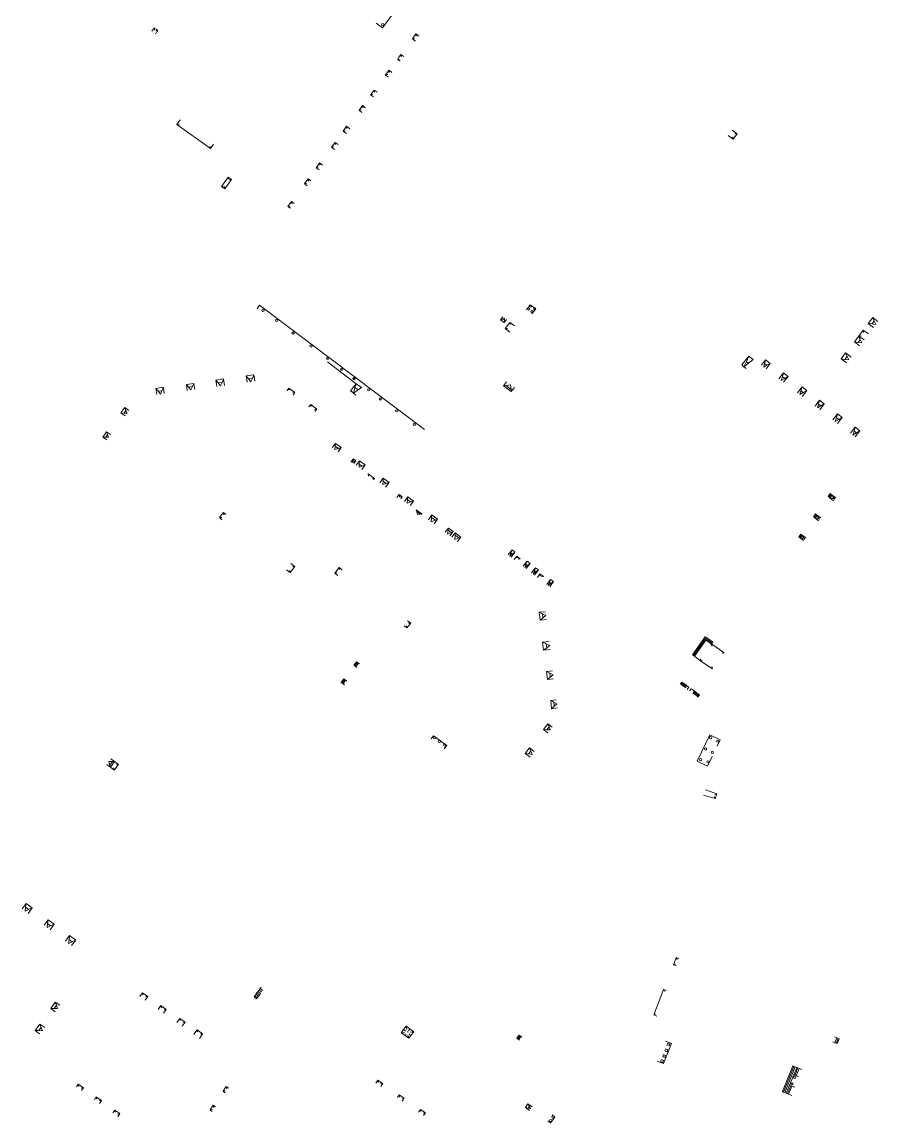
# Model space of a CAD drawing. Extents: x 1000 to 4000, y -4000 to -1000.
# Drawn here: x 1003 to 1763, y -3081 to -2103 of the extents above; entities that cross this region are included whole.
import ezdxf

# ---------------------------------------------------------------- set-up
doc = ezdxf.new("R2010")
doc.units = 0
doc.header["$MEASUREMENT"] = 0
doc.linetypes.add('DASHED', pattern=[0.75, 0.5, -0.25])
doc.layers.add('7', color=7, linetype='CONTINUOUS')
doc.layers.add('DOR_DOROZHKA', color=40, linetype='CONTINUOUS')

msp = doc.modelspace()

# ---------------------------------------------------------------- linework, layer by layer
at = {"layer": '7', "color": 253, "linetype": 'Continuous', "lineweight": 0}
for centre, radius in [((1323.5, -2105.49), 1), ((1455.03, -2355.43), 1), ((1217.24, -2359.04), 1), ((1217.24, -2359.04), 0.041), ((1453.23, -2357.88), 1), ((1453.23, -2357.88), 0.041), ((1455.03, -2355.43), 0.041), ((1456.07, -2360.25), 1), ((1456.07, -2360.25), 0.041), ((1458.08, -2357.52), 1), ((1458.08, -2357.52), 0.041), ((1229.49, -2368.09), 1), ((1229.49, -2368.09), 0.041), ((1244.02, -2379.23), 1), ((1244.02, -2379.23), 0.041), ((1259.97, -2390.85), 1), ((1259.97, -2390.85), 0.041), ((1274.69, -2401.8), 1), ((1274.69, -2401.8), 0.041), ((1287.13, -2411.61), 1), ((1287.13, -2411.61), 0.041), ((1298.05, -2419.8), 1), ((1298.05, -2419.8), 0.041), ((1310.97, -2429.71), 1), ((1310.97, -2429.71), 0.041), ((1321.51, -2437.81), 1), ((1321.51, -2437.81), 0.041), ((1335.85, -2448.38), 1), ((1335.85, -2448.38), 0.041), ((1351.71, -2460.29), 1), ((1351.71, -2460.29), 0.041), ((1369.67, -2738.56), 1), ((1373.81, -2741.64), 1), ((1378.54, -2745.07), 1), ((1614.63, -2738.47), 1), ((1620.89, -2741.6), 1), ((1610.06, -2748.59), 1), ((1616.07, -2751.48), 1), ((1605.72, -2757.98), 1), ((1612.22, -2759.91), 1), ((1689.09, -3039.91), 1), ((1686.83, -3045.76), 1), ((1686.83, -3045.76), 0.041), ((1689.09, -3039.91), 0.041), ((1472.54, -3078.32), 1), ((1474.6, -3075.3), 1)]:
    msp.add_circle(centre, radius, dxfattribs=at)
for centre, radius, start, end in [((1345.71, -2999.69), 0.18, 167.12204, 178.83288), ((1345.72, -2999.69), 0.188, 178.83725, 190.22362), ((1345.71, -2999.69), 0.174, 155.13886, 167.1106), ((1345.73, -2999.69), 0.196, 190.2212, 201.27582), ((1345.7, -2999.69), 0.171, 143.00412, 155.12191), ((1345.74, -2999.69), 0.204, 201.268, 212.03264), ((1345.74, -2999.69), 0.211, 212.02117, 222.57384), ((1345.7, -2999.69), 0.171, 130.86729, 142.98508), ((1345.71, -2999.69), 0.174, 118.8786, 130.85034), ((1345.74, -2999.68), 0.214, 222.56033, 233.00168), ((1345.71, -2999.7), 0.18, 107.15632, 118.86716), ((1345.74, -2999.68), 0.214, 232.98752, 243.42887), ((1345.74, -2999.69), 0.211, 243.41536, 253.96803), ((1345.71, -2999.71), 0.188, 95.76558, 107.15195), ((1345.74, -2999.69), 0.204, 253.95656, 264.7212), ((1345.71, -2999.72), 0.196, 84.71338, 95.768), ((1345.74, -2999.7), 0.196, 264.71338, 275.768), ((1345.71, -2999.72), 0.204, 73.95656, 84.7212), ((1345.74, -2999.71), 0.188, 275.76558, 287.15195), ((1345.71, -2999.73), 0.211, 63.41536, 73.96803), ((1345.71, -2999.73), 0.214, 52.98752, 63.42887), ((1345.74, -2999.72), 0.18, 287.15632, 298.86716), ((1345.75, -2999.72), 0.174, 298.8786, 310.85034), ((1345.71, -2999.73), 0.214, 42.56033, 53.00168), ((1345.75, -2999.72), 0.171, 310.86729, 322.98508), ((1345.71, -2999.73), 0.211, 32.02117, 42.57384), ((1345.75, -2999.72), 0.171, 323.00412, 335.12191), ((1345.72, -2999.73), 0.204, 21.268, 32.03264), ((1345.75, -2999.72), 0.174, 335.13886, 347.1106), ((1345.72, -2999.72), 0.196, 10.2212, 21.27582), ((1345.74, -2999.72), 0.18, 347.12204, 358.83288), ((1345.73, -2999.72), 0.188, 358.83725, 10.22362)]:
    msp.add_arc(centre, radius, start, end, dxfattribs=at)
for centre, major_axis, start_param, end_param in [((1575.63, -3015.6), (-0.029, 0.029), 3.544345, 9.82753), ((1577.45, -3010.48), (0.029, 0.029), 5.144834, 11.428019), ((1571.84, -3025.06), (0.029, 0.029), 5.105413, 11.388598), ((1573.67, -3020.69), (-0.029, 0.029), 3.556547270657748, 9.839732577837335)]:
    msp.add_ellipse(centre, major_axis=major_axis, ratio=1, start_param=start_param, end_param=end_param, dxfattribs=at)
at = {"layer": 'DOR_DOROZHKA', "linetype": 'Continuous', "lineweight": 0}
for p, q in [((1339.33, -2086.82), (1323.33, -2108.42)), ((1120.81, -2108.37), (1121.1, -2110.35)), ((1124.01, -2110.74), (1122.03, -2111.04)), ((1323.33, -2108.42), (1317.62, -2104.24)), ((1349.86, -2118.04), (1351.12, -2116.36)), ((1349.86, -2118.04), (1351.82, -2117.78)), ((1352.5, -2120.06), (1349.86, -2118.04)), ((1351.12, -2116.36), (1353, -2113.84)), ((1353, -2113.84), (1353.29, -2115.82)), ((1353, -2113.84), (1355.66, -2115.83)), ((1336.82, -2136.45), (1337.83, -2134.53)), ((1336.82, -2136.45), (1338.36, -2136.23)), ((1339.04, -2138.1), (1336.82, -2136.45)), ((1337.83, -2134.53), (1339.71, -2132.01)), ((1339.71, -2132.01), (1339.99, -2133.99)), ((1339.71, -2132.01), (1342.19, -2133.87)), ((1325.69, -2150.24), (1327.24, -2148.49)), ((1325.69, -2150.24), (1327.94, -2149.92)), ((1327.24, -2148.49), (1329.12, -2145.97)), ((1329.12, -2145.97), (1329.4, -2147.95)), ((1329.12, -2145.97), (1331.71, -2147.92)), ((1328.56, -2152.14), (1325.69, -2150.24)), ((1312.62, -2167.88), (1314.16, -2166.13)), ((1312.62, -2167.88), (1314.86, -2167.55)), ((1315.43, -2169.74), (1312.62, -2167.88)), ((1314.16, -2166.13), (1316.04, -2163.61)), ((1316.04, -2163.61), (1316.33, -2165.59)), ((1316.04, -2163.61), (1318.58, -2165.51)), ((1303.79, -2179.87), (1305.67, -2177.35)), ((1305.67, -2177.35), (1305.95, -2179.33)), ((1305.67, -2177.35), (1308.28, -2179.31)), ((1302.63, -2181.41), (1303.79, -2179.87)), ((1302.63, -2181.41), (1304.49, -2181.29)), ((1305.13, -2183.54), (1302.63, -2181.41)), ((1143.83, -2190.02), (1140.79, -2194.28)), ((1142.77, -2193.95), (1140.79, -2194.28)), ((1170.69, -2215.57), (1140.79, -2194.28)), ((1288.35, -2199.97), (1289.63, -2198.26)), ((1289.63, -2198.26), (1291.51, -2195.74)), ((1291.51, -2195.74), (1291.79, -2197.72)), ((1291.51, -2195.74), (1294.4, -2197.91)), ((1288.35, -2199.97), (1290.33, -2199.68)), ((1291.25, -2202.14), (1288.35, -2199.97)), ((1630.1, -2203.84), (1634.56, -2207.08)), ((1638.02, -2202.33), (1633.55, -2199.08)), ((1634.56, -2207.08), (1634.25, -2205.1)), ((1634.56, -2207.08), (1638.02, -2202.33)), ((1636.04, -2202.58), (1638.02, -2202.33)), ((1170.35, -2213.59), (1170.69, -2215.57)), ((1173.48, -2211.64), (1170.69, -2215.57)), ((1278.08, -2214.25), (1280.09, -2211.57)), ((1278.08, -2214.25), (1280.06, -2213.97)), ((1280.73, -2216.23), (1278.08, -2214.25)), ((1280.09, -2211.57), (1281.24, -2210.02)), ((1281.24, -2210.02), (1281.53, -2212)), ((1281.24, -2210.02), (1283.89, -2212)), ((1264.36, -2232.54), (1265.86, -2230.52)), ((1264.36, -2232.54), (1266.34, -2232.25)), ((1267.06, -2234.55), (1264.36, -2232.54)), ((1265.86, -2230.52), (1267.52, -2228.31)), ((1267.52, -2228.31), (1267.8, -2230.28)), ((1267.52, -2228.31), (1270.21, -2230.33)), ((1180.4, -2249.19), (1186.32, -2240.83)), ((1189.24, -2242.9), (1183.32, -2251.26)), ((1186.32, -2240.83), (1186.66, -2242.8)), ((1186.32, -2240.83), (1189.24, -2242.9)), ((1187.27, -2243.24), (1189.24, -2242.9)), ((1254.09, -2246.64), (1255.37, -2244.93)), ((1254.09, -2246.64), (1256.07, -2246.35)), ((1256.63, -2248.53), (1254.09, -2246.64)), ((1255.37, -2244.93), (1257.25, -2242.41)), ((1257.25, -2242.41), (1257.53, -2244.39)), ((1257.25, -2242.41), (1259.78, -2244.31)), ((1180.4, -2249.19), (1182.37, -2248.85)), ((1183.32, -2251.26), (1180.4, -2249.19)), ((1182.98, -2249.29), (1183.32, -2251.26)), ((1239.39, -2266.87), (1242.55, -2262.64)), ((1239.39, -2266.87), (1241.37, -2266.59)), ((1241.67, -2268.57), (1239.39, -2266.87)), ((1242.55, -2262.64), (1242.84, -2264.62)), ((1242.55, -2262.64), (1244.83, -2264.35)), ((1212.2, -2357.8), (1214.18, -2354.64)), ((1214.18, -2354.64), (1360.51, -2464.85)), ((1451.1, -2358.69), (1454.52, -2354.16)), ((1454.52, -2354.16), (1459.41, -2357.8)), ((1430.16, -2364.94), (1428.21, -2367.62)), ((1459.41, -2357.8), (1455.97, -2362.35)), ((1429.97, -2366.86), (1428.21, -2367.62)), ((1428.21, -2367.62), (1431.44, -2369.94)), ((1431.74, -2366.09), (1429.97, -2366.86)), ((1429.97, -2366.86), (1431.59, -2368.01)), ((1431.44, -2369.94), (1433.32, -2367.23)), ((1431.44, -2369.94), (1431.59, -2368.01)), ((1431.59, -2368.01), (1431.74, -2366.09)), ((1432.26, -2375.4), (1436.43, -2369.84)), ((1436.43, -2369.84), (1436.72, -2371.82)), ((1440.46, -2372.86), (1436.43, -2369.84)), ((1754.46, -2370.81), (1758.47, -2365.61)), ((1759.03, -2374.4), (1754.46, -2370.81)), ((1757.76, -2371.26), (1754.46, -2370.81)), ((1759.77, -2368.66), (1757.76, -2371.26)), ((1761.07, -2371.71), (1757.76, -2371.26)), ((1758.47, -2365.61), (1763.11, -2369.01)), ((1758.47, -2365.61), (1759.77, -2368.66)), ((1759.77, -2368.66), (1761.07, -2371.71)), ((1432.26, -2375.4), (1434.24, -2375.12)), ((1436.28, -2378.43), (1432.26, -2375.4)), ((1742.14, -2387.14), (1746.15, -2381.94)), ((1746.15, -2381.94), (1750.02, -2376.69)), ((1746.15, -2381.94), (1748.12, -2381.64)), ((1746.15, -2381.94), (1750.75, -2385.32)), ((1746.15, -2381.94), (1747.43, -2384.98)), ((1750.02, -2376.69), (1750.32, -2378.67)), ((1750.02, -2376.69), (1754.74, -2380.06)), ((1746.67, -2390.7), (1742.14, -2387.14)), ((1745.43, -2387.57), (1742.14, -2387.14)), ((1747.43, -2384.98), (1745.43, -2387.57)), ((1748.71, -2388.01), (1745.43, -2387.57)), ((1747.43, -2384.98), (1748.71, -2388.01)), ((1648.43, -2399.84), (1642.17, -2407.59)), ((1646.3, -2404.5), (1648.43, -2399.84)), ((1652.25, -2402.83), (1648.21, -2405.99)), ((1649.17, -2400.42), (1648.43, -2399.84)), ((1652.25, -2402.83), (1649.17, -2400.42)), ((1659.62, -2407.89), (1663.3, -2403.06)), ((1662.5, -2406.27), (1663.3, -2403.06)), ((1663.3, -2403.06), (1667.45, -2406.25)), ((1730.3, -2402.09), (1734.31, -2396.89)), ((1735.22, -2405.82), (1730.3, -2402.09)), ((1733.75, -2402.65), (1730.3, -2402.09)), ((1735.76, -2400.05), (1733.75, -2402.65)), ((1737.2, -2403.2), (1733.75, -2402.65)), ((1734.31, -2396.89), (1739.19, -2400.59)), ((1734.31, -2396.89), (1735.76, -2400.05)), ((1735.76, -2400.05), (1737.2, -2403.2)), ((1274.52, -2404.8), (1299.9, -2424.24)), ((1642.17, -2407.59), (1644.16, -2409.16)), ((1644.16, -2409.16), (1646.3, -2404.5)), ((1648.21, -2405.99), (1644.16, -2409.16)), ((1644.16, -2409.16), (1646.2, -2410.76)), ((1646.3, -2404.5), (1648.21, -2405.99)), ((1661.7, -2409.48), (1662.5, -2406.27)), ((1664.57, -2407.86), (1661.7, -2409.48)), ((1662.5, -2406.27), (1664.57, -2407.86)), ((1667.45, -2406.25), (1663.77, -2411.06)), ((1667.45, -2406.25), (1664.57, -2407.86)), ((1175.48, -2421.01), (1182.31, -2420.09)), ((1176.25, -2426.69), (1175.48, -2421.01)), ((1177.57, -2423.62), (1175.48, -2421.01)), ((1181, -2423.25), (1177.57, -2423.62)), ((1179.66, -2426.23), (1177.57, -2423.62)), ((1181, -2423.25), (1179.66, -2426.23)), ((1182.34, -2420.27), (1181, -2423.25)), ((1182.31, -2420.09), (1182.34, -2420.27)), ((1182.34, -2420.27), (1183.08, -2425.77)), ((1202.37, -2417.38), (1209.2, -2416.46)), ((1203.12, -2422.96), (1202.37, -2417.38)), ((1204.45, -2419.94), (1202.37, -2417.38)), ((1207.88, -2419.57), (1204.45, -2419.94)), ((1206.54, -2422.5), (1204.45, -2419.94)), ((1207.88, -2419.57), (1206.54, -2422.5)), ((1209.2, -2416.46), (1207.88, -2419.57)), ((1209.2, -2416.46), (1209.95, -2422.04)), ((1430.83, -2426.19), (1433.51, -2422.62)), ((1675.25, -2419.82), (1679.15, -2414.7)), ((1677.33, -2421.4), (1678.24, -2418.05)), ((1680.31, -2419.65), (1677.33, -2421.4)), ((1678.24, -2418.05), (1679.15, -2414.7)), ((1678.24, -2418.05), (1680.31, -2419.65)), ((1679.15, -2414.7), (1683.29, -2417.89)), ((1683.29, -2417.89), (1679.4, -2422.99)), ((1683.29, -2417.89), (1680.31, -2419.65)), ((1122.16, -2428.39), (1128.96, -2427.48)), ((1122.92, -2433.99), (1122.16, -2428.39)), ((1124.24, -2430.96), (1122.16, -2428.39)), ((1124.24, -2430.96), (1127.64, -2430.5)), ((1126.31, -2433.53), (1124.24, -2430.96)), ((1127.64, -2430.5), (1126.31, -2433.53)), ((1128.96, -2427.48), (1127.64, -2430.5)), ((1128.96, -2427.48), (1129.71, -2433.07)), ((1149.24, -2424.96), (1156.03, -2424.04)), ((1149.94, -2430.19), (1149.24, -2424.96)), ((1151.29, -2427.34), (1149.24, -2424.96)), ((1151.29, -2427.34), (1154.68, -2426.89)), ((1153.34, -2429.73), (1151.29, -2427.34)), ((1154.68, -2426.89), (1153.34, -2429.73)), ((1156.03, -2424.04), (1154.68, -2426.89)), ((1156.03, -2424.04), (1156.73, -2429.27)), ((1238.66, -2430.29), (1240.22, -2428.17)), ((1240.22, -2428.17), (1240.49, -2430.15)), ((1240.22, -2428.17), (1245.67, -2432.19)), ((1245.67, -2432.19), (1243.69, -2432.44)), ((1245.67, -2432.19), (1244.11, -2434.3)), ((1295.03, -2430.69), (1299.9, -2424.24)), ((1296.88, -2432.14), (1295.03, -2430.69)), ((1295.03, -2430.69), (1295.03, -2430.69)), ((1297.52, -2432.64), (1296.88, -2432.14)), ((1297.52, -2432.64), (1298.91, -2427.75)), ((1301.61, -2429.81), (1297.52, -2432.64)), ((1299.67, -2434.33), (1297.52, -2432.64)), ((1298.91, -2427.75), (1299.9, -2424.24)), ((1298.91, -2427.75), (1301.61, -2429.81)), ((1299.9, -2424.24), (1299.9, -2424.24)), ((1299.9, -2424.24), (1304.61, -2427.72)), ((1304.61, -2427.72), (1301.61, -2429.81)), ((1432.84, -2425.86), (1430.83, -2426.19)), ((1437.68, -2431.33), (1430.83, -2426.19)), ((1436.93, -2425.18), (1432.84, -2425.86)), ((1432.84, -2425.86), (1437.43, -2429.31)), ((1437.43, -2429.31), (1436.93, -2425.18)), ((1437.68, -2431.33), (1437.43, -2429.31)), ((1440.36, -2427.76), (1437.68, -2431.33)), ((1691.7, -2432.37), (1695.72, -2427.09)), ((1693.78, -2433.95), (1694.75, -2430.52)), ((1696.82, -2432.12), (1693.78, -2433.95)), ((1694.75, -2430.52), (1695.72, -2427.09)), ((1694.75, -2430.52), (1696.82, -2432.12)), ((1695.72, -2427.09), (1699.86, -2430.28)), ((1699.86, -2430.28), (1695.85, -2435.54)), ((1699.86, -2430.28), (1696.82, -2432.12)), ((1257.94, -2444.86), (1259.63, -2442.64)), ((1259.63, -2442.64), (1259.9, -2444.62)), ((1259.63, -2442.64), (1265, -2446.77)), ((1707.23, -2444.22), (1711.22, -2438.99)), ((1709.31, -2445.8), (1710.26, -2442.39)), ((1710.26, -2442.39), (1711.22, -2438.99)), ((1710.26, -2442.39), (1712.33, -2443.99)), ((1711.22, -2438.99), (1715.36, -2442.18)), ((1715.36, -2442.18), (1711.39, -2447.39)), ((1715.36, -2442.18), (1712.33, -2443.99)), ((1091.23, -2450.1), (1094.64, -2445.47)), ((1094.9, -2452.81), (1091.23, -2450.1)), ((1091.23, -2450.1), (1093.92, -2450.3)), ((1095.62, -2447.98), (1093.92, -2450.3)), ((1093.92, -2450.3), (1096.61, -2450.5)), ((1094.64, -2445.47), (1098.31, -2448.18)), ((1095.62, -2447.98), (1094.64, -2445.47)), ((1096.61, -2450.5), (1095.62, -2447.98)), ((1265, -2446.77), (1263.01, -2447.03)), ((1265, -2446.77), (1263.42, -2448.9)), ((1712.33, -2443.99), (1709.31, -2445.8)), ((1723.16, -2456.37), (1727.24, -2451.02)), ((1726.24, -2454.49), (1727.24, -2451.02)), ((1727.24, -2451.02), (1731.38, -2454.21)), ((1725.24, -2457.95), (1726.24, -2454.49)), ((1728.31, -2456.08), (1725.24, -2457.95)), ((1726.24, -2454.49), (1728.31, -2456.08)), ((1731.38, -2454.21), (1727.32, -2459.54)), ((1731.38, -2454.21), (1728.31, -2456.08)), ((1075.01, -2471.65), (1078.46, -2466.95)), ((1078.55, -2474.18), (1075.01, -2471.65)), ((1075.01, -2471.65), (1077.65, -2471.73)), ((1079.38, -2469.38), (1077.65, -2471.73)), ((1077.65, -2471.73), (1080.3, -2471.81)), ((1078.46, -2466.95), (1082.04, -2469.45)), ((1079.38, -2469.38), (1078.46, -2466.95)), ((1080.3, -2471.81), (1079.38, -2469.38)), ((1738.77, -2468.28), (1742.9, -2462.86)), ((1740.85, -2469.86), (1741.87, -2466.36)), ((1743.95, -2467.96), (1740.85, -2469.86)), ((1741.87, -2466.36), (1742.9, -2462.86)), ((1741.87, -2466.36), (1743.95, -2467.96)), ((1742.9, -2462.86), (1747.04, -2466.05)), ((1747.04, -2466.05), (1742.93, -2471.45)), ((1747.04, -2466.05), (1743.95, -2467.96)), ((1278.79, -2481.02), (1281.54, -2477.27)), ((1281.18, -2482.77), (1281.39, -2479.63)), ((1284.39, -2481.72), (1281.18, -2482.77)), ((1281.39, -2479.63), (1281.54, -2477.27)), ((1281.39, -2479.63), (1284.39, -2481.72)), ((1281.54, -2477.27), (1286.62, -2480.99)), ((1286.62, -2480.99), (1283.87, -2484.74)), ((1286.62, -2480.99), (1284.39, -2481.72)), ((1295.61, -2493.41), (1297.46, -2490.91)), ((1297.12, -2492.33), (1297.46, -2490.91)), ((1297.46, -2490.91), (1299.82, -2492.6)), ((1296.22, -2493.84), (1295.61, -2493.41)), ((1296.68, -2494.18), (1297.12, -2492.33)), ((1298.45, -2493.29), (1296.68, -2494.18)), ((1297.12, -2492.33), (1298.45, -2493.29)), ((1299.82, -2492.6), (1297.89, -2495.07)), ((1299.82, -2492.6), (1298.45, -2493.29)), ((1300.03, -2496.64), (1302.96, -2492.63)), ((1302.57, -2498.5), (1302.77, -2495.57)), ((1305.31, -2497.43), (1302.57, -2498.5)), ((1302.77, -2495.57), (1302.96, -2492.63)), ((1302.77, -2495.57), (1305.31, -2497.43)), ((1302.96, -2492.63), (1308.04, -2496.35)), ((1308.04, -2496.35), (1305.11, -2500.35)), ((1308.04, -2496.35), (1305.31, -2497.43)), ((1310.59, -2504.36), (1310.89, -2506.34)), ((1310.59, -2504.36), (1316.16, -2508.53)), ((1316.16, -2508.53), (1314.18, -2508.81)), ((1316.16, -2508.53), (1315.31, -2509.74)), ((1321.05, -2512.35), (1324.05, -2508.26)), ((1323.69, -2513.76), (1323.88, -2510.78)), ((1323.88, -2510.78), (1324.05, -2508.26)), ((1323.88, -2510.78), (1326.73, -2512.76)), ((1324.05, -2508.26), (1329.13, -2511.98)), ((1326.73, -2512.76), (1323.69, -2513.76)), ((1329.13, -2511.98), (1326.12, -2516.08)), ((1329.13, -2511.98), (1326.73, -2512.76)), ((1336.09, -2525.27), (1338.09, -2522.62)), ((1338.09, -2522.62), (1338.37, -2524.61)), ((1338.09, -2522.62), (1340.88, -2524.57)), ((1340.88, -2524.57), (1338.83, -2524.86)), ((1340.88, -2524.57), (1339.69, -2526.33)), ((1342.94, -2528.72), (1345.81, -2524.81)), ((1345.22, -2530.38), (1345.65, -2527.24)), ((1348.57, -2529.28), (1345.22, -2530.38)), ((1345.65, -2527.24), (1345.81, -2524.81)), ((1345.65, -2527.24), (1348.57, -2529.28)), ((1345.81, -2524.81), (1350.89, -2528.53)), ((1350.89, -2528.53), (1348.02, -2532.44)), ((1350.89, -2528.53), (1348.57, -2529.28)), ((1718.92, -2524.48), (1720.74, -2521.88)), ((1719.67, -2525.02), (1718.92, -2524.48)), ((1719.67, -2525.02), (1721.57, -2522.51)), ((1720.49, -2525.62), (1719.67, -2525.02)), ((1720.49, -2525.62), (1722.35, -2523.1)), ((1722.6, -2526.25), (1720.49, -2525.62)), ((1723.75, -2528.15), (1720.49, -2525.62)), ((1720.74, -2521.88), (1721.57, -2522.51)), ((1721.57, -2522.51), (1722.35, -2523.1)), ((1722.35, -2523.1), (1725.67, -2525.6)), ((1722.35, -2523.1), (1723.53, -2524.99)), ((1723.53, -2524.99), (1722.6, -2526.25)), ((1724.71, -2526.88), (1722.6, -2526.25)), ((1723.53, -2524.99), (1724.71, -2526.88)), ((1178.65, -2543.18), (1180.87, -2540.39)), ((1180.87, -2540.39), (1182.26, -2538.64)), ((1182.26, -2538.64), (1182.49, -2540.62)), ((1182.26, -2538.64), (1184.43, -2540.23)), ((1353.35, -2536.34), (1358.12, -2539.87)), ((1353.71, -2537.9), (1353.35, -2536.34)), ((1353.71, -2537.9), (1356.63, -2540.11)), ((1354.3, -2540.47), (1353.71, -2537.9)), ((1356.63, -2540.11), (1354.3, -2540.47)), ((1358.12, -2539.87), (1356.63, -2540.11)), ((1358.12, -2539.87), (1357.79, -2540.3)), ((1364.06, -2544.98), (1367.14, -2540.76)), ((1366.92, -2542.9), (1367.14, -2540.76)), ((1367.14, -2540.76), (1372.22, -2544.48)), ((1705.9, -2542.53), (1707.72, -2539.93)), ((1706.69, -2543.1), (1708.6, -2540.59)), ((1707.72, -2539.93), (1708.6, -2540.59)), ((1708.6, -2540.59), (1709.34, -2541.14)), ((1178.65, -2543.18), (1180.64, -2543)), ((1180.81, -2544.99), (1178.65, -2543.18)), ((1366.51, -2546.82), (1366.92, -2542.9)), ((1370.31, -2545.27), (1366.51, -2546.82)), ((1366.92, -2542.9), (1370.31, -2545.27)), ((1372.22, -2544.48), (1369.1, -2548.75)), ((1372.22, -2544.48), (1370.31, -2545.27)), ((1706.69, -2543.1), (1705.9, -2542.53)), ((1707.47, -2543.66), (1706.69, -2543.1)), ((1707.47, -2543.66), (1709.34, -2541.14)), ((1709.4, -2544.15), (1707.47, -2543.66)), ((1710.37, -2545.92), (1707.47, -2543.66)), ((1709.34, -2541.14), (1712.29, -2543.37)), ((1709.34, -2541.14), (1710.33, -2542.89)), ((1710.33, -2542.89), (1709.4, -2544.15)), ((1711.33, -2544.65), (1709.4, -2544.15)), ((1710.33, -2542.89), (1711.33, -2544.65)), ((1378.85, -2556.04), (1381.89, -2552.39)), ((1381.18, -2557.77), (1381.63, -2554.34)), ((1384.29, -2556.32), (1381.18, -2557.77)), ((1381.63, -2554.34), (1381.89, -2552.39)), ((1381.63, -2554.34), (1384.29, -2556.32)), ((1381.89, -2552.39), (1386.02, -2555.52)), ((1386.02, -2555.52), (1383.05, -2559.17)), ((1386.02, -2555.52), (1384.29, -2556.32)), ((1384.93, -2560.57), (1387.81, -2556.64)), ((1387.55, -2562.54), (1387.71, -2558.84)), ((1387.71, -2558.84), (1387.81, -2556.64)), ((1387.71, -2558.84), (1391, -2561.13)), ((1387.81, -2556.64), (1392.86, -2560.39)), ((1392.86, -2560.39), (1389.97, -2564.34)), ((1392.86, -2560.39), (1391, -2561.13)), ((1692.83, -2560.33), (1694.65, -2557.74)), ((1693.6, -2560.89), (1692.83, -2560.33)), ((1693.6, -2560.89), (1695.5, -2558.38)), ((1694.4, -2561.47), (1696.26, -2558.95)), ((1694.65, -2557.74), (1695.5, -2558.38)), ((1695.5, -2558.38), (1696.26, -2558.95)), ((1696.26, -2558.95), (1699.01, -2561.02)), ((1696.26, -2558.95), (1697.15, -2560.62)), ((1391, -2561.13), (1387.55, -2562.54)), ((1694.4, -2561.47), (1693.6, -2560.89)), ((1696.22, -2561.88), (1694.4, -2561.47)), ((1697.09, -2563.56), (1694.4, -2561.47)), ((1697.15, -2560.62), (1696.22, -2561.88)), ((1698.05, -2562.29), (1696.22, -2561.88)), ((1697.15, -2560.62), (1698.05, -2562.29)), ((1434.99, -2576.26), (1438.38, -2571.84)), ((1436.25, -2577.22), (1437.31, -2574.53)), ((1438.58, -2575.5), (1436.25, -2577.22)), ((1437.31, -2574.53), (1438.38, -2571.84)), ((1437.31, -2574.53), (1438.58, -2575.5)), ((1440.9, -2573.77), (1437.51, -2578.19)), ((1438.38, -2571.84), (1440.9, -2573.77)), ((1440.9, -2573.77), (1438.58, -2575.5)), ((1442.46, -2577.28), (1440.21, -2580.25)), ((1442.46, -2577.28), (1442.74, -2579.26)), ((1445.68, -2579.74), (1442.46, -2577.28)), ((1445.68, -2579.74), (1443.69, -2580.01)), ((1238.04, -2589.45), (1241.28, -2591.85)), ((1245.61, -2586.54), (1241.28, -2591.85)), ((1242.11, -2583.95), (1245.61, -2586.54)), ((1245.61, -2586.54), (1243.54, -2586.76)), ((1280.92, -2592.48), (1284.83, -2587.34)), ((1285.12, -2589.32), (1284.83, -2587.34)), ((1287.6, -2589.45), (1284.83, -2587.34)), ((1448.17, -2586.34), (1451.67, -2581.76)), ((1449.53, -2587.39), (1450.6, -2584.58)), ((1451.97, -2585.63), (1449.53, -2587.39)), ((1450.6, -2584.58), (1451.67, -2581.76)), ((1450.6, -2584.58), (1451.97, -2585.63)), ((1454.41, -2583.86), (1450.9, -2588.44)), ((1451.67, -2581.76), (1454.41, -2583.86)), ((1454.41, -2583.86), (1451.97, -2585.63)), ((1455.72, -2592.29), (1459.27, -2587.66)), ((1458.12, -2590.45), (1459.27, -2587.66)), ((1461.76, -2589.56), (1458.21, -2594.2)), ((1459.27, -2587.66), (1461.76, -2589.56)), ((1461.76, -2589.56), (1459.36, -2591.4)), ((1241.28, -2591.85), (1241.15, -2589.99)), ((1282.9, -2592.18), (1280.92, -2592.48)), ((1283.69, -2594.58), (1280.92, -2592.48)), ((1456.96, -2593.25), (1458.12, -2590.45)), ((1459.36, -2591.4), (1456.96, -2593.25)), ((1458.12, -2590.45), (1459.36, -2591.4)), ((1463.09, -2593.09), (1460.77, -2596.16)), ((1463.09, -2593.09), (1463.36, -2595.07)), ((1466.3, -2595.56), (1463.09, -2593.09)), ((1466.3, -2595.56), (1464.32, -2595.82)), ((1469.06, -2602.51), (1472.56, -2597.93)), ((1471.48, -2600.73), (1472.56, -2597.93)), ((1472.56, -2597.93), (1475.23, -2599.98)), ((1470.39, -2603.53), (1471.48, -2600.73)), ((1472.81, -2601.76), (1470.39, -2603.53)), ((1471.48, -2600.73), (1472.81, -2601.76)), ((1475.23, -2599.98), (1471.73, -2604.56)), ((1475.23, -2599.98), (1472.81, -2601.76)), ((1462.41, -2627.1), (1467.91, -2626.68)), ((1463.15, -2634.25), (1462.41, -2627.1)), ((1462.41, -2627.1), (1465.37, -2628.5)), ((1465.37, -2628.5), (1465.74, -2632.08)), ((1465.37, -2628.5), (1468.33, -2629.91)), ((1345.03, -2641.1), (1348.46, -2636.75)), ((1348.46, -2636.75), (1345.68, -2634.63)), ((1348.46, -2636.75), (1346.38, -2636.94)), ((1465.74, -2632.08), (1463.15, -2634.25)), ((1468.81, -2633.55), (1463.15, -2634.25)), ((1468.33, -2629.91), (1465.74, -2632.08)), ((1345.03, -2641.1), (1342.37, -2639.07)), ((1345.03, -2641.1), (1344.76, -2639.12)), ((1465.45, -2653.8), (1471.37, -2653.06)), ((1466.35, -2660.94), (1465.45, -2653.8)), ((1465.45, -2653.8), (1468.64, -2655.22)), ((1468.64, -2655.22), (1469.08, -2658.79)), ((1468.64, -2655.22), (1471.82, -2656.63)), ((1471.82, -2656.63), (1469.08, -2658.79)), ((1598.52, -2664.89), (1609.7, -2648.91)), ((1599.27, -2665.47), (1610.12, -2650.34)), ((1600.2, -2666.19), (1610.41, -2651.96)), ((1609.7, -2648.91), (1611.18, -2649.85)), ((1610.12, -2650.34), (1616.05, -2654.24)), ((1610.41, -2651.96), (1615.4, -2655.23)), ((1611.18, -2649.85), (1616.66, -2653.31)), ((1614.84, -2656), (1615.4, -2655.23)), ((1616.05, -2654.24), (1615.4, -2655.23)), ((1615.4, -2655.23), (1615.69, -2657.21)), ((1615.4, -2655.23), (1626.69, -2663.14)), ((1616.66, -2653.31), (1616.05, -2654.24)), ((1469.08, -2658.79), (1466.35, -2660.94)), ((1472.27, -2660.21), (1466.35, -2660.94)), ((1599.27, -2665.47), (1598.52, -2664.89)), ((1600.2, -2666.19), (1599.27, -2665.47)), ((1605.14, -2669.97), (1600.2, -2666.19)), ((1626.69, -2663.14), (1624.72, -2663.48)), ((1297.93, -2674.22), (1300.18, -2671.09)), ((1298.77, -2674.84), (1297.93, -2674.22)), ((1298.77, -2674.84), (1301.03, -2671.7)), ((1299.67, -2675.48), (1298.77, -2674.84)), ((1299.67, -2675.48), (1301.92, -2672.34)), ((1300.6, -2676.15), (1299.67, -2675.48)), ((1300.18, -2671.09), (1301.03, -2671.7)), ((1301.03, -2671.7), (1301.92, -2672.34)), ((1301.92, -2672.34), (1302.86, -2673.02)), ((1605.14, -2669.97), (1605.98, -2668.84)), ((1607.11, -2669.63), (1605.14, -2669.97)), ((1605.14, -2669.97), (1616.09, -2677.41)), ((1615.79, -2675.44), (1616.09, -2677.41)), ((1286.71, -2689.5), (1288.97, -2686.37)), ((1287.47, -2690.05), (1289.73, -2686.91)), ((1288.37, -2690.69), (1290.62, -2687.56)), ((1288.97, -2686.37), (1289.73, -2686.91)), ((1289.73, -2686.91), (1290.62, -2687.56)), ((1290.62, -2687.56), (1291.79, -2688.4)), ((1468.95, -2679.75), (1474.22, -2679.07)), ((1469.68, -2686.91), (1468.95, -2679.75)), ((1468.95, -2679.75), (1471.81, -2681.19)), ((1472.18, -2684.77), (1469.68, -2686.91)), ((1475.14, -2686.2), (1469.68, -2686.91)), ((1471.81, -2681.19), (1472.18, -2684.77)), ((1471.81, -2681.19), (1474.68, -2682.63)), ((1474.68, -2682.63), (1472.18, -2684.77)), ((1287.47, -2690.05), (1286.71, -2689.5)), ((1288.37, -2690.69), (1287.47, -2690.05)), ((1289.53, -2691.53), (1288.37, -2690.69)), ((1589.07, -2689.11), (1587.64, -2691.07)), ((1589.96, -2689.76), (1588.52, -2691.72)), ((1589.07, -2689.11), (1589.96, -2689.76)), ((1590.84, -2690.41), (1589.41, -2692.37)), ((1589.96, -2689.76), (1590.84, -2690.41)), ((1591.73, -2691.06), (1590.3, -2693.02)), ((1590.84, -2690.41), (1591.73, -2691.06)), ((1592.62, -2691.71), (1591.19, -2693.67)), ((1591.73, -2691.06), (1592.62, -2691.71)), ((1593.51, -2692.36), (1592.07, -2694.32)), ((1592.62, -2691.71), (1593.51, -2692.36)), ((1593.51, -2692.36), (1595.25, -2693.63)), ((1593.82, -2695.59), (1595.25, -2693.63)), ((1595.8, -2697.04), (1597.23, -2695.08)), ((1597.23, -2695.08), (1600.23, -2697.27)), ((1600.23, -2697.27), (1598.79, -2699.23)), ((1600.23, -2697.27), (1601.12, -2697.92)), ((1472.75, -2705.62), (1477.58, -2704.89)), ((1473.48, -2712.77), (1472.75, -2705.62)), ((1472.75, -2705.62), (1475.43, -2707.03)), ((1475.43, -2707.03), (1475.79, -2710.61)), ((1475.43, -2707.03), (1478.11, -2708.45)), ((1601.12, -2697.92), (1599.68, -2699.88)), ((1602, -2698.57), (1600.57, -2700.53)), ((1601.12, -2697.92), (1602, -2698.57)), ((1602.89, -2699.22), (1601.46, -2701.18)), ((1602, -2698.57), (1602.89, -2699.22)), ((1603.78, -2699.87), (1602.34, -2701.83)), ((1602.89, -2699.22), (1603.78, -2699.87)), ((1604.67, -2700.52), (1603.23, -2702.48)), ((1603.78, -2699.87), (1604.67, -2700.52)), ((1475.79, -2710.61), (1473.48, -2712.77)), ((1478.64, -2712), (1473.48, -2712.77)), ((1478.11, -2708.45), (1475.79, -2710.61)), ((1470.17, -2726.26), (1466.35, -2731.36)), ((1473.97, -2729.12), (1470.17, -2726.26)), ((1471.16, -2728.92), (1470.17, -2726.26)), ((1466.35, -2731.36), (1470.22, -2734.2)), ((1466.35, -2731.36), (1469.25, -2731.47)), ((1471.16, -2728.92), (1469.25, -2731.47)), ((1469.25, -2731.47), (1472.16, -2731.57)), ((1472.16, -2731.57), (1471.16, -2728.92)), ((1602.64, -2759.42), (1613.92, -2736.05)), ((1613.92, -2736.05), (1623.08, -2740.47)), ((1366.44, -2739.63), (1368.58, -2736.72)), ((1368.58, -2736.72), (1380.3, -2745.37)), ((1380.3, -2745.37), (1378.15, -2748.28)), ((1623.08, -2740.47), (1620.41, -2745.99)), ((1453.9, -2747.51), (1450.08, -2752.61)), ((1450.08, -2752.61), (1454.3, -2755.7)), ((1450.08, -2752.61), (1453.07, -2752.96)), ((1454.98, -2750.41), (1453.07, -2752.96)), ((1453.07, -2752.96), (1456.07, -2753.31)), ((1458.05, -2750.63), (1453.9, -2747.51)), ((1454.98, -2750.41), (1453.9, -2747.51)), ((1456.07, -2753.31), (1454.98, -2750.41)), ((1616, -2755.13), (1611.79, -2763.84)), ((1078.64, -2762.2), (1081.93, -2764.68)), ((1081.39, -2762.85), (1080.46, -2759.77)), ((1080.46, -2759.77), (1083.66, -2759.77)), ((1081.39, -2762.85), (1083.66, -2759.77)), ((1081.93, -2764.68), (1081.39, -2762.85)), ((1085.62, -2759.77), (1081.93, -2764.68)), ((1081.93, -2764.68), (1085.26, -2767.26)), ((1082.32, -2757.29), (1085.62, -2759.77)), ((1083.66, -2759.77), (1085.62, -2759.77)), ((1085.26, -2767.26), (1085.03, -2765.2)), ((1089.04, -2762.22), (1085.26, -2767.26)), ((1085.62, -2759.77), (1089.04, -2762.22)), ((1089.04, -2762.22), (1087.04, -2762.53)), ((1611.79, -2763.84), (1602.64, -2759.42)), ((1610.16, -2784.85), (1620.15, -2788.34)), ((1618.63, -2792.61), (1608.39, -2789.47)), ((1618.63, -2792.61), (1617.71, -2790.98)), ((1620.15, -2788.34), (1618.35, -2789.21)), ((1620.15, -2788.34), (1618.63, -2792.61)), ((1003.41, -2890.42), (1007.01, -2885.58)), ((1006.08, -2892.42), (1006.55, -2889)), ((1009.23, -2891), (1006.08, -2892.42)), ((1006.55, -2889), (1007.01, -2885.58)), ((1006.55, -2889), (1009.23, -2891)), ((1007.01, -2885.58), (1012.37, -2889.58)), ((1012.37, -2889.58), (1008.76, -2894.42)), ((1012.37, -2889.58), (1009.23, -2891)), ((1022.94, -2905), (1026.54, -2900.17)), ((1026.08, -2903.58), (1026.54, -2900.17)), ((1026.54, -2900.17), (1031.9, -2904.17)), ((1025.63, -2906.99), (1026.08, -2903.58)), ((1028.76, -2905.58), (1025.63, -2906.99)), ((1026.08, -2903.58), (1028.76, -2905.58)), ((1031.9, -2904.17), (1028.31, -2908.98)), ((1031.9, -2904.17), (1028.76, -2905.58)), ((1042.03, -2919.12), (1045.69, -2914.22)), ((1044.73, -2921.09), (1045.21, -2917.66)), ((1047.89, -2919.65), (1044.73, -2921.09)), ((1045.21, -2917.66), (1045.69, -2914.22)), ((1045.21, -2917.66), (1047.89, -2919.65)), ((1045.69, -2914.22), (1051.04, -2918.22)), ((1051.04, -2918.22), (1047.43, -2923.06)), ((1051.04, -2918.22), (1047.89, -2919.65)), ((1581.53, -2940.05), (1584.06, -2933.72)), ((1581.53, -2940.05), (1583.38, -2939.29)), ((1583.95, -2941.05), (1581.53, -2940.05)), ((1584.06, -2933.72), (1584.85, -2935.56)), ((1584.06, -2933.72), (1586.44, -2934.62)), ((1213.79, -2962.5), (1214.73, -2961.2)), ((1214.73, -2961.2), (1215.7, -2959.85)), ((1214.73, -2961.2), (1216.99, -2962.86)), ((1107.88, -2968.33), (1110.34, -2964.91)), ((1110.34, -2964.91), (1110.71, -2966.87)), ((1110.34, -2964.91), (1115.07, -2968.34)), ((1115.07, -2968.34), (1112.6, -2971.64)), ((1113.1, -2968.67), (1115.07, -2968.34)), ((1209.41, -2968.57), (1210.05, -2967.69)), ((1211.58, -2970.2), (1209.41, -2968.57)), ((1210.05, -2967.69), (1210.98, -2966.39)), ((1210.05, -2967.69), (1212.25, -2969.3)), ((1210.98, -2966.39), (1211.92, -2965.09)), ((1210.98, -2966.39), (1213.21, -2968.02)), ((1212.25, -2969.3), (1211.58, -2970.2)), ((1211.92, -2965.09), (1212.86, -2963.79)), ((1211.92, -2965.09), (1214.17, -2966.74)), ((1213.21, -2968.02), (1212.25, -2969.3)), ((1212.86, -2963.79), (1213.79, -2962.5)), ((1212.86, -2963.79), (1214.94, -2965.71)), ((1214.17, -2966.74), (1213.21, -2968.02)), ((1213.79, -2962.5), (1216.05, -2964.16)), ((1214.94, -2965.71), (1214.17, -2966.74)), ((1572.7, -2962.05), (1564.06, -2984.55)), ((1573.51, -2963.87), (1572.7, -2962.05)), ((1575.46, -2962.97), (1572.7, -2962.05)), ((1028.89, -2978.93), (1032.96, -2973.19)), ((1031.93, -2978.92), (1028.89, -2978.93)), ((1032.93, -2981.79), (1028.89, -2978.93)), ((1033.96, -2976.06), (1031.93, -2978.92)), ((1034.97, -2978.92), (1031.93, -2978.92)), ((1032.96, -2973.19), (1037, -2976.06)), ((1032.96, -2973.19), (1033.96, -2976.06)), ((1033.96, -2976.06), (1034.97, -2978.92)), ((1124.25, -2979.83), (1126.74, -2976.36)), ((1126.74, -2976.36), (1127.11, -2978.33)), ((1126.74, -2976.36), (1131.47, -2979.8)), ((1131.47, -2979.8), (1128.96, -2983.14)), ((1129.5, -2980.12), (1131.47, -2979.8)), ((1140.69, -2991.38), (1143.37, -2987.66)), ((1143.37, -2987.66), (1143.74, -2989.63)), ((1143.37, -2987.66), (1148.1, -2991.1)), ((1565.9, -2983.77), (1564.06, -2984.55)), ((1564.06, -2984.55), (1566.69, -2985.63)), ((1015.01, -2998.4), (1019.07, -2992.67)), ((1018.22, -2998.53), (1015.01, -2998.4)), ((1017.84, -3000.41), (1015.01, -2998.4)), ((1020.26, -2995.66), (1018.22, -2998.53)), ((1021.44, -2998.65), (1018.22, -2998.53)), ((1019.07, -2992.67), (1020.26, -2995.66)), ((1019.07, -2992.67), (1023.52, -2995.82)), ((1020.26, -2995.66), (1021.44, -2998.65)), ((1148.1, -2991.1), (1145.4, -2994.7)), ((1146.12, -2991.42), (1148.1, -2991.1)), ((1156.93, -3000.41), (1158.85, -2997.74)), ((1158.85, -2997.74), (1162.52, -3000.41)), ((1158.85, -2997.74), (1159.22, -2999.71)), ((1340.01, -3000.41), (1342.11, -2997.63)), ((1342.11, -2997.63), (1344.41, -2994.57)), ((1342.11, -2997.63), (1343.76, -2998.87)), ((1344.41, -2994.57), (1344.94, -2997.52)), ((1344.41, -2994.57), (1347.71, -2997.06)), ((1347.71, -2997.06), (1346.56, -2998.59)), ((1347.71, -2997.06), (1351.01, -2999.55)), ((1351.01, -2999.55), (1348.04, -2999.85)), ((1350.36, -3000.41), (1351.01, -2999.55)), ((1017.84, -3000.41), (1018.6, -3001)), ((1018.6, -3001), (1019.27, -3001.52)), ((1156.93, -3000.41), (1155.77, -3001.97)), ((1163.72, -3001.31), (1161.03, -3005.64)), ((1161.75, -3001.63), (1163.72, -3001.31)), ((1162.52, -3000.41), (1163.72, -3001.31)), ((1340.01, -3000.41), (1342.94, -3000.44)), ((1340.01, -3000.41), (1343.44, -3002.92)), ((1343.44, -3002.92), (1344.39, -3001.65)), ((1343.44, -3002.92), (1346.68, -3005.28)), ((1346.68, -3005.28), (1345.95, -3002.71)), ((1346.68, -3005.28), (1348.52, -3002.85)), ((1348.52, -3002.85), (1346.91, -3001.64)), ((1348.52, -3002.85), (1350.36, -3000.41)), ((1444.79, -3002.44), (1442.5, -3005.16)), ((1442.5, -3005.16), (1443.27, -3005.8)), ((1445.55, -3003.08), (1443.27, -3005.8)), ((1443.27, -3005.8), (1444.03, -3006.44)), ((1446.32, -3003.72), (1444.03, -3006.44)), ((1444.03, -3006.44), (1444.87, -3007.15)), ((1445.55, -3003.08), (1444.79, -3002.44)), ((1446.32, -3003.72), (1445.55, -3003.08)), ((1447.11, -3004.39), (1446.32, -3003.72)), ((1579.86, -3009.93), (1572.64, -3027.86)), ((1574.52, -3007.78), (1579.86, -3009.93)), ((1575.85, -3011.48), (1576.54, -3009.6)), ((1576.54, -3009.6), (1578.42, -3010.29)), ((1722.9, -3008.46), (1724.92, -3009.28)), ((1724.55, -3004.14), (1726.66, -3005)), ((1726.66, -3005), (1724.92, -3009.28)), ((1724.92, -3009.28), (1725.94, -3009.7)), ((1727.68, -3005.42), (1725.94, -3009.7)), ((1725.94, -3009.7), (1726.96, -3010.11)), ((1726.66, -3005), (1727.68, -3005.42)), ((1728.7, -3005.83), (1726.96, -3010.11)), ((1727.68, -3005.42), (1728.7, -3005.83)), ((1572.06, -3021.67), (1572.78, -3019.8)), ((1572.78, -3019.8), (1574.65, -3020.53)), ((1574.01, -3016.57), (1574.75, -3014.71)), ((1574.01, -3016.57), (1575.86, -3017.31)), ((1574.75, -3014.71), (1576.61, -3015.46)), ((1575.85, -3011.48), (1577.73, -3012.17)), ((1575.86, -3017.31), (1576.61, -3015.46)), ((1577.73, -3012.17), (1578.42, -3010.29)), ((1572.64, -3027.86), (1567.26, -3025.69)), ((1570.21, -3026.01), (1570.98, -3024.16)), ((1570.21, -3026.01), (1572.06, -3026.77)), ((1570.98, -3024.16), (1572.82, -3024.93)), ((1572.06, -3021.67), (1573.92, -3022.39)), ((1572.06, -3026.77), (1572.82, -3024.93)), ((1573.92, -3022.39), (1574.65, -3020.53)), ((1687.53, -3029.87), (1678.26, -3052.66)), ((1688.55, -3030.29), (1679.28, -3053.07)), ((1689.57, -3030.7), (1680.3, -3053.49)), ((1688.34, -3037.85), (1684.64, -3046.93)), ((1688.55, -3030.29), (1687.53, -3029.87)), ((1691.01, -3031.28), (1688.34, -3037.85)), ((1692.89, -3039.7), (1688.34, -3037.85)), ((1689.57, -3030.7), (1688.55, -3030.29)), ((1692.03, -3031.7), (1689.36, -3038.26)), ((1691.01, -3031.28), (1689.57, -3030.7)), ((1693.05, -3032.11), (1690.38, -3038.68)), ((1692.03, -3031.7), (1691.01, -3031.28)), ((1693.05, -3032.11), (1692.03, -3031.7)), ((1695.46, -3033.09), (1693.05, -3032.11)), ((1053.36, -3046.1), (1051.62, -3048.55)), ((1053.7, -3048.07), (1053.36, -3046.1)), ((1057.83, -3049.27), (1053.36, -3046.1)), ((1181.83, -3052.4), (1184.73, -3048.28)), ((1185.08, -3050.25), (1184.73, -3048.28)), ((1184.73, -3048.28), (1186.72, -3049.68)), ((1319.23, -3042.56), (1317.52, -3045.07)), ((1319.6, -3044.52), (1319.23, -3042.56)), ((1322.17, -3044.56), (1319.23, -3042.56)), ((1321.63, -3045.9), (1323.6, -3045.53)), ((1321.88, -3048.04), (1323.6, -3045.53)), ((1323.6, -3045.53), (1322.17, -3044.56)), ((1681.74, -3054.07), (1684.64, -3046.93)), ((1682.76, -3054.49), (1685.66, -3047.35)), ((1683.78, -3054.9), (1686.68, -3047.76)), ((1684.64, -3046.93), (1689.33, -3048.84)), ((1055.86, -3049.61), (1057.83, -3049.27)), ((1056.09, -3051.73), (1057.83, -3049.27)), ((1069.35, -3057.45), (1067.6, -3059.9)), ((1069.68, -3059.42), (1069.35, -3057.45)), ((1073.82, -3060.62), (1069.35, -3057.45)), ((1183.81, -3052.05), (1181.83, -3052.4)), ((1183.81, -3053.8), (1181.83, -3052.4)), ((1338.23, -3055.52), (1336.52, -3058.03)), ((1338.6, -3057.49), (1338.23, -3055.52)), ((1340.93, -3057.36), (1338.23, -3055.52)), ((1340.63, -3058.87), (1342.6, -3058.5)), ((1340.88, -3061.01), (1342.6, -3058.5)), ((1342.6, -3058.5), (1340.93, -3057.36)), ((1679.28, -3053.07), (1678.26, -3052.66)), ((1680.3, -3053.49), (1679.28, -3053.07)), ((1681.74, -3054.07), (1680.3, -3053.49)), ((1682.2, -3054.26), (1681.74, -3054.07)), ((1682.76, -3054.49), (1682.2, -3054.26)), ((1683.78, -3054.9), (1682.76, -3054.49)), ((1686.53, -3056.02), (1683.78, -3054.9)), ((1071.85, -3060.96), (1073.82, -3060.62)), ((1072.07, -3063.08), (1073.82, -3060.62)), ((1170.26, -3068.82), (1173.17, -3064.69)), ((1172.25, -3068.46), (1170.26, -3068.82)), ((1173.51, -3066.66), (1173.17, -3064.69)), ((1173.17, -3064.69), (1175.15, -3066.09)), ((1357.13, -3068.41), (1355.41, -3070.93)), ((1357.5, -3070.38), (1357.13, -3068.41)), ((1359.8, -3070.24), (1357.13, -3068.41)), ((1450.21, -3066.76), (1452.46, -3063.65)), ((1450.21, -3066.76), (1452.6, -3067.31)), ((1453.88, -3069.42), (1450.21, -3066.76)), ((1452.46, -3063.65), (1456.13, -3066.3)), ((1453.73, -3065.75), (1452.46, -3063.65)), ((1452.6, -3067.31), (1453.73, -3065.75)), ((1452.6, -3067.31), (1455, -3067.86)), ((1455, -3067.86), (1453.73, -3065.75)), ((1455, -3067.86), (1455, -3067.86)), ((1085.71, -3069.07), (1083.96, -3071.53)), ((1086.04, -3071.04), (1085.71, -3069.07)), ((1090.18, -3072.25), (1085.71, -3069.07)), ((1088.21, -3072.58), (1090.18, -3072.25)), ((1088.44, -3074.7), (1090.18, -3072.25)), ((1172.25, -3070.22), (1170.26, -3068.82)), ((1359.53, -3071.76), (1361.49, -3071.39)), ((1359.78, -3073.9), (1361.49, -3071.39)), ((1361.49, -3071.39), (1359.8, -3070.24)), ((1476.4, -3075.22), (1472.56, -3080.52)), ((1473.87, -3073.39), (1476.4, -3075.22)), ((1472.56, -3080.52), (1470.03, -3078.69))]:
    msp.add_line(p, q, dxfattribs=at)
at = {"layer": 'DOR_DOROZHKA', "linetype": 'DASHED', "lineweight": 0}
for p, q in [((1118.58, -2111.36), (1120.81, -2108.37)), ((1120.81, -2108.37), (1124.01, -2110.74)), ((1124.01, -2110.74), (1121.87, -2113.83))]:
    msp.add_line(p, q, dxfattribs=at)

doc.saveas('drawing.dxf')
